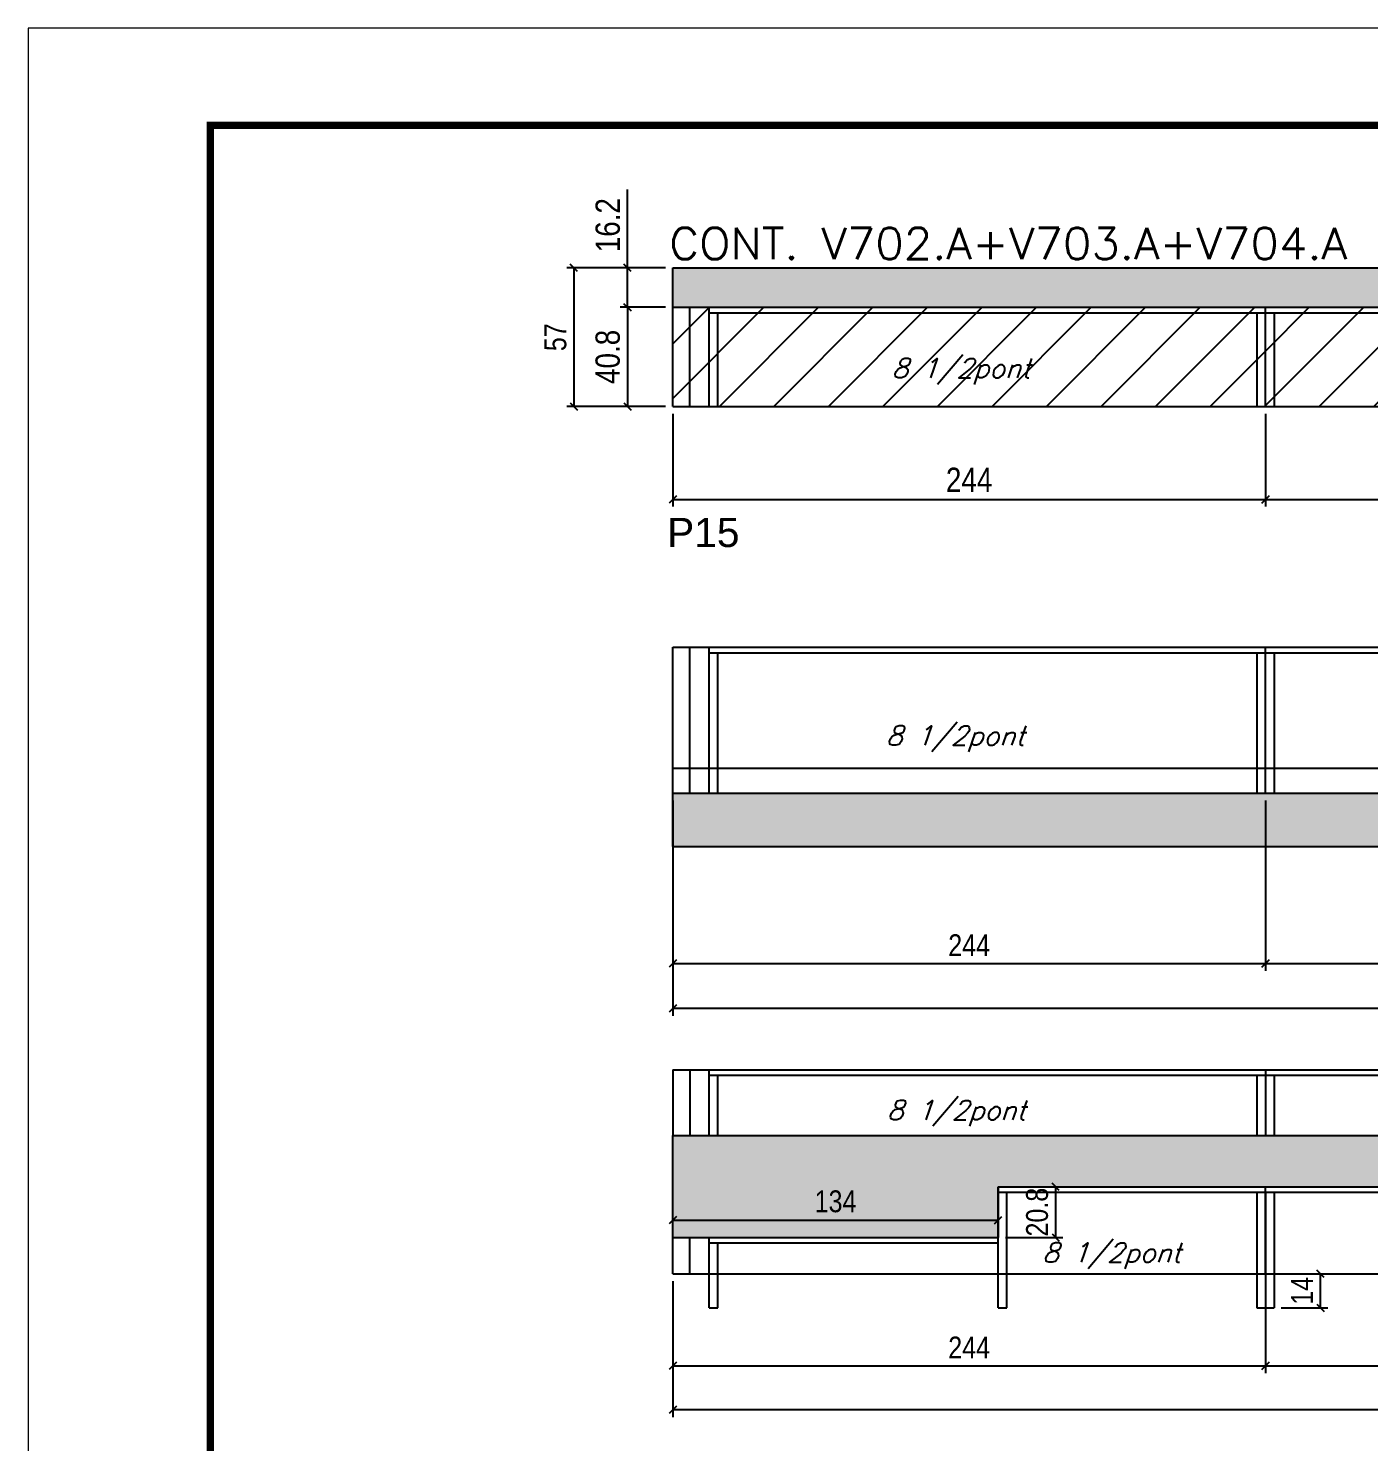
# Model space of a CAD drawing. Extents: x -20960 to -5926, y -2106 to 21915.
# Drawn here: x -12207 to -11655, y 19036 to 19618 of the extents above; entities that cross this region are included whole.
import ezdxf

# ---------------------------------------------------------------- set-up
doc = ezdxf.new("R2010")
doc.units = 0
doc.linetypes.add('DASHED', pattern=[0.75, 0.5, -0.25])
for name, color, linetype in [('5', 5, 'Continuous'), ('COTA', 241, 'Continuous'), ('Painéis', 200, 'Continuous'), ('Reaproveitamento', 251, 'Continuous'), ('SARR_2.2x7', 40, 'Continuous'), ('SARR_3.5x7', 81, 'Continuous'), ('texto', 7, 'Continuous')]:
    doc.layers.add(name, color=color, linetype=linetype)
for name, color, linetype, lineweight in [('Folhas', 255, 'Continuous', 9), ('SARRAFO DE PRESSAO', 251, 'DASHED', 9), ('Texto Seção', 7, 'Continuous', 15)]:
    doc.layers.add(name, color=color, linetype=linetype, lineweight=lineweight)
doc.styles.add('COTA TECNICA', font='techl___.ttf', dxfattribs={"height": 10})
doc.styles.add('COTA TECNICA-50', font='techl___.ttf', dxfattribs={"height": 9})
doc.styles.add('REGUA-120', font='ROMANS.shx', dxfattribs={"height": 15})
doc.styles.add('Romans', font='romans.shx')
doc.styles.get("Standard").update_dxf_attribs({"font": 'arial.ttf'})
doc.dimstyles.new('COTA PAINEL-50', dxfattribs={"dimtxt": 9, "dimasz": 3, "dimexe": 3, "dimexo": 3, "dimgap": 3, "dimtad": 1, "dimdec": 1, "dimzin": 12, "dimdsep": 46, "dimtxsty": 'COTA TECNICA-50', "dimblk1": 'OBLIQUE', "dimblk2": 'OBLIQUE', "dimsah": 1, "dimcen": 0.9, "dimclrd": 4, "dimclre": 4, "dimclrt": 240, "dimadec": 1, "dimazin": 3, "dimtfac": 1, "dimtdec": 1, "dimtmove": 0, "dimatfit": 3, "dimfxl": 1, "dimtolj": 1, "dimtzin": 12, "dimarcsym": 0})
doc.dimstyles.new('PAINEL', dxfattribs={"dimtxt": 10, "dimasz": 3, "dimexe": 3, "dimexo": 3, "dimgap": 3, "dimtad": 1, "dimdec": 1, "dimzin": 12, "dimdsep": 46, "dimtxsty": 'COTA TECNICA', "dimblk1": 'OBLIQUE', "dimblk2": 'OBLIQUE', "dimsah": 1, "dimcen": 0.9, "dimclrd": 4, "dimclre": 4, "dimclrt": 240, "dimadec": 1, "dimazin": 3, "dimtfac": 1, "dimtdec": 1, "dimtmove": 0, "dimatfit": 3, "dimfxl": 1, "dimtolj": 1, "dimtzin": 12, "dimarcsym": 0})
pattern_1 = [(45, (-4755, 1148.575), (-11.22532, 11.22532), [])]

# ---------------------------------------------------------------- blocks, each defined once
blk = doc.blocks.new('9999999999')
at = {"layer": 'Folhas'}
blk.add_lwpolyline([(98138.98, 34190.21), (99623.98, 34190.21), (99623.98, 35240.21), (98138.98, 35240.21)], close=True, dxfattribs=at)
at = {"layer": 'Folhas', "color": 30, "const_width": 3}
blk.add_lwpolyline([(98213.98, 34230.21), (99583.98, 34230.21), (99583.98, 35200.21), (98213.98, 35200.21)], close=True, dxfattribs=at)
blk = doc.blocks.new('_Oblique')
at = {"color": 0, "linetype": 'ByBlock', "lineweight": -2}
blk.add_line((-0.5, -0.5), (0.5, 0.5), dxfattribs=at)
blk = doc.blocks.new('*D294')
at = {"layer": 'COTA', "color": 4, "lineweight": -2, "ltscale": 25, "transparency": 16777216}
for p, q in [((-11941.66, 19459.56), (-11941.66, 19421.29)), ((-11697.66, 19459.56), (-11697.66, 19421.29)), ((-11941.66, 19424.29), (-11697.66, 19424.29))]:
    blk.add_line(p, q, dxfattribs=at)
at = {"layer": 'Defpoints', "color": 0, "ltscale": 25, "transparency": 16777216}
for p in [(-11941.66, 19462.56), (-11697.66, 19462.56), (-11697.66, 19424.29)]:
    blk.add_point(p, dxfattribs=at)
at = {"layer": 'COTA', "color": 4, "lineweight": -2, "ltscale": 25, "transparency": 16777216, "xscale": 3, "yscale": 3, "zscale": 3, "rotation": 180}
blk.add_blockref('_Oblique', (-11941.66, 19424.29), dxfattribs=at)
at = {"layer": 'COTA', "color": 4, "lineweight": -2, "ltscale": 25, "transparency": 16777216, "xscale": 3, "yscale": 3, "zscale": 3}
blk.add_blockref('_Oblique', (-11697.66, 19424.29), dxfattribs=at)
at = {"layer": 'COTA', "color": 240, "ltscale": 25, "transparency": 16777216, "insert": (-11819.66, 19432.36), "char_height": 10, "attachment_point": 5, "style": 'COTA TECNICA'}
blk.add_mtext('\\A1;244', dxfattribs=at)
blk = doc.blocks.new('*D295')
at = {"layer": 'COTA', "color": 4, "lineweight": -2, "ltscale": 25, "transparency": 16777216}
for p, q in [((-11697.66, 19459.56), (-11697.66, 19421.29)), ((-11537.66, 19459.56), (-11537.66, 19421.29)), ((-11697.66, 19424.29), (-11537.66, 19424.29))]:
    blk.add_line(p, q, dxfattribs=at)
at = {"layer": 'Defpoints', "color": 0, "ltscale": 25, "transparency": 16777216}
for p in [(-11697.66, 19462.56), (-11537.66, 19462.56), (-11537.66, 19424.29)]:
    blk.add_point(p, dxfattribs=at)
at = {"layer": 'COTA', "color": 4, "lineweight": -2, "ltscale": 25, "transparency": 16777216, "xscale": 3, "yscale": 3, "zscale": 3, "rotation": 180}
blk.add_blockref('_Oblique', (-11697.66, 19424.29), dxfattribs=at)
at = {"layer": 'COTA', "color": 4, "lineweight": -2, "ltscale": 25, "transparency": 16777216, "xscale": 3, "yscale": 3, "zscale": 3}
blk.add_blockref('_Oblique', (-11537.66, 19424.29), dxfattribs=at)
at = {"layer": 'COTA', "color": 240, "ltscale": 25, "transparency": 16777216, "insert": (-11617.66, 19432.39), "char_height": 10, "attachment_point": 5, "style": 'COTA TECNICA'}
blk.add_mtext('\\A1;160', dxfattribs=at)
blk = doc.blocks.new('*D303')
at = {"layer": 'COTA', "color": 4, "lineweight": -2, "ltscale": 25, "transparency": 16777216}
for p, q in [((-11944.66, 19503.36), (-11963.29, 19503.36)), ((-11960.29, 19503.36), (-11960.29, 19462.56)), ((-11944.66, 19462.56), (-11963.29, 19462.56))]:
    blk.add_line(p, q, dxfattribs=at)
at = {"layer": 'Defpoints', "color": 0, "ltscale": 25, "transparency": 16777216}
for p in [(-11941.66, 19503.36), (-11960.29, 19462.56), (-11941.66, 19462.56)]:
    blk.add_point(p, dxfattribs=at)
at = {"layer": 'COTA', "color": 4, "lineweight": -2, "ltscale": 25, "transparency": 16777216, "xscale": 3, "yscale": 3, "zscale": 3}
for p, rotation in [((-11960.29, 19503.36), 90), ((-11960.29, 19462.56), 270)]:
    blk.add_blockref('_Oblique', p, dxfattribs=dict(at, rotation=rotation))
at = {"layer": 'COTA', "color": 240, "ltscale": 25, "transparency": 16777216, "insert": (-11968.41, 19482.96), "char_height": 10, "attachment_point": 5, "rotation": 90, "style": 'COTA TECNICA'}
blk.add_mtext('\\A1;40.8', dxfattribs=at)
blk = doc.blocks.new('*D304')
at = {"layer": 'COTA', "color": 4, "lineweight": -2, "ltscale": 25, "transparency": 16777216}
for p, q in [((-11960.29, 19519.56), (-11960.29, 19551.81)), ((-11944.66, 19519.56), (-11963.29, 19519.56)), ((-11960.29, 19503.36), (-11960.29, 19519.56)), ((-11944.66, 19503.36), (-11963.29, 19503.36))]:
    blk.add_line(p, q, dxfattribs=at)
at = {"layer": 'Defpoints', "color": 0, "ltscale": 25, "transparency": 16777216}
for p in [(-11960.29, 19519.56), (-11941.66, 19519.56), (-11941.66, 19503.36)]:
    blk.add_point(p, dxfattribs=at)
at = {"layer": 'COTA', "color": 4, "lineweight": -2, "ltscale": 25, "transparency": 16777216, "xscale": 3, "yscale": 3, "zscale": 3}
for p, rotation in [((-11960.29, 19519.56), 90), ((-11960.29, 19503.36), 270)]:
    blk.add_blockref('_Oblique', p, dxfattribs=dict(at, rotation=rotation))
at = {"layer": 'COTA', "color": 240, "ltscale": 25, "transparency": 16777216, "insert": (-11968.39, 19537.18), "char_height": 10, "attachment_point": 5, "rotation": 90, "style": 'COTA TECNICA'}
blk.add_mtext('\\A1;16.2', dxfattribs=at)
blk = doc.blocks.new('*D191')
at = {"layer": 'COTA', "color": 4, "lineweight": -2, "transparency": 16777216}
for p, q in [((-11944.66, 19519.56), (-11985.35, 19519.56)), ((-11982.35, 19519.56), (-11982.35, 19462.56)), ((-11944.66, 19462.56), (-11985.35, 19462.56))]:
    blk.add_line(p, q, dxfattribs=at)
at = {"layer": 'Defpoints', "color": 0, "transparency": 16777216}
for p in [(-11941.66, 19519.56), (-11982.35, 19462.56), (-11941.66, 19462.56)]:
    blk.add_point(p, dxfattribs=at)
at = {"layer": 'COTA', "color": 4, "lineweight": -2, "transparency": 16777216, "xscale": 3, "yscale": 3, "zscale": 3}
for p, rotation in [((-11982.35, 19519.56), 90), ((-11982.35, 19462.56), 270)]:
    blk.add_blockref('_Oblique', p, dxfattribs=dict(at, rotation=rotation))
at = {"layer": 'COTA', "color": 240, "transparency": 16777216, "insert": (-11989.94, 19491.06), "char_height": 9, "attachment_point": 5, "rotation": 90, "style": 'COTA TECNICA-50'}
blk.add_mtext('\\A1;57', dxfattribs=at)
blk = doc.blocks.new('*D267')
at = {"layer": 'COTA', "color": 4, "lineweight": -2, "transparency": 16777216}
for p, q in [((-11941.66, 19300.38), (-11941.66, 19230.17)), ((-11697.66, 19300.38), (-11697.66, 19230.17)), ((-11941.66, 19233.17), (-11697.66, 19233.17))]:
    blk.add_line(p, q, dxfattribs=at)
at = {"layer": 'Defpoints', "color": 0, "transparency": 16777216}
for p in [(-11941.66, 19303.38), (-11697.66, 19303.38), (-11697.66, 19233.17)]:
    blk.add_point(p, dxfattribs=at)
at = {"layer": 'COTA', "color": 4, "lineweight": -2, "transparency": 16777216, "xscale": 3, "yscale": 3, "zscale": 3, "rotation": 180}
blk.add_blockref('_Oblique', (-11941.66, 19233.17), dxfattribs=at)
at = {"layer": 'COTA', "color": 4, "lineweight": -2, "transparency": 16777216, "xscale": 3, "yscale": 3, "zscale": 3}
blk.add_blockref('_Oblique', (-11697.66, 19233.17), dxfattribs=at)
at = {"layer": 'COTA', "color": 240, "transparency": 16777216, "insert": (-11819.66, 19240.74), "char_height": 9, "attachment_point": 5, "style": 'COTA TECNICA-50'}
blk.add_mtext('\\A1;244', dxfattribs=at)
blk = doc.blocks.new('*D268')
at = {"layer": 'COTA', "color": 4, "lineweight": -2, "transparency": 16777216}
for p, q in [((-11697.66, 19300.38), (-11697.66, 19230.17)), ((-11453.66, 19300.38), (-11453.66, 19230.17)), ((-11697.66, 19233.17), (-11453.66, 19233.17))]:
    blk.add_line(p, q, dxfattribs=at)
at = {"layer": 'Defpoints', "color": 0, "transparency": 16777216}
for p in [(-11697.66, 19303.38), (-11453.66, 19303.38), (-11453.66, 19233.17)]:
    blk.add_point(p, dxfattribs=at)
at = {"layer": 'COTA', "color": 4, "lineweight": -2, "transparency": 16777216, "xscale": 3, "yscale": 3, "zscale": 3, "rotation": 180}
blk.add_blockref('_Oblique', (-11697.66, 19233.17), dxfattribs=at)
at = {"layer": 'COTA', "color": 4, "lineweight": -2, "transparency": 16777216, "xscale": 3, "yscale": 3, "zscale": 3}
blk.add_blockref('_Oblique', (-11453.66, 19233.17), dxfattribs=at)
at = {"layer": 'COTA', "color": 240, "transparency": 16777216, "insert": (-11575.66, 19240.74), "char_height": 9, "attachment_point": 5, "style": 'COTA TECNICA-50'}
blk.add_mtext('\\A1;244', dxfattribs=at)
blk = doc.blocks.new('*D274')
at = {"layer": 'COTA', "color": 4, "lineweight": -2, "transparency": 16777216}
for p, q in [((-11941.66, 19123.45), (-11941.66, 19130.54)), ((-11807.66, 19123.45), (-11807.66, 19130.54)), ((-11941.66, 19127.54), (-11807.66, 19127.54))]:
    blk.add_line(p, q, dxfattribs=at)
at = {"layer": 'Defpoints', "color": 0, "transparency": 16777216}
for p in [(-11807.66, 19127.54), (-11941.66, 19120.45), (-11807.66, 19120.45)]:
    blk.add_point(p, dxfattribs=at)
at = {"layer": 'COTA', "color": 4, "lineweight": -2, "transparency": 16777216, "xscale": 3, "yscale": 3, "zscale": 3, "rotation": 180}
blk.add_blockref('_Oblique', (-11941.66, 19127.54), dxfattribs=at)
at = {"layer": 'COTA', "color": 4, "lineweight": -2, "transparency": 16777216, "xscale": 3, "yscale": 3, "zscale": 3}
blk.add_blockref('_Oblique', (-11807.66, 19127.54), dxfattribs=at)
at = {"layer": 'COTA', "color": 240, "transparency": 16777216, "insert": (-11874.66, 19135.24), "char_height": 9, "attachment_point": 5, "style": 'COTA TECNICA-50'}
blk.add_mtext('\\A1;134', dxfattribs=at)
blk = doc.blocks.new('*D276')
at = {"layer": 'COTA', "color": 4, "lineweight": -2, "transparency": 16777216}
for p, q in [((-11941.66, 19102.45), (-11941.66, 19064.55)), ((-11697.66, 19102.45), (-11697.66, 19064.55)), ((-11941.66, 19067.55), (-11697.66, 19067.55))]:
    blk.add_line(p, q, dxfattribs=at)
at = {"layer": 'Defpoints', "color": 0, "transparency": 16777216}
for p in [(-11941.66, 19105.45), (-11697.66, 19105.45), (-11697.66, 19067.55)]:
    blk.add_point(p, dxfattribs=at)
at = {"layer": 'COTA', "color": 4, "lineweight": -2, "transparency": 16777216, "xscale": 3, "yscale": 3, "zscale": 3, "rotation": 180}
blk.add_blockref('_Oblique', (-11941.66, 19067.55), dxfattribs=at)
at = {"layer": 'COTA', "color": 4, "lineweight": -2, "transparency": 16777216, "xscale": 3, "yscale": 3, "zscale": 3}
blk.add_blockref('_Oblique', (-11697.66, 19067.55), dxfattribs=at)
at = {"layer": 'COTA', "color": 240, "transparency": 16777216, "insert": (-11819.66, 19075.11), "char_height": 9, "attachment_point": 5, "style": 'COTA TECNICA-50'}
blk.add_mtext('\\A1;244', dxfattribs=at)
blk = doc.blocks.new('*D277')
at = {"layer": 'COTA', "color": 4, "lineweight": -2, "transparency": 16777216}
for p, q in [((-11697.66, 19102.45), (-11697.66, 19064.55)), ((-11453.66, 19102.45), (-11453.66, 19064.55)), ((-11697.66, 19067.55), (-11453.66, 19067.55))]:
    blk.add_line(p, q, dxfattribs=at)
at = {"layer": 'Defpoints', "color": 0, "transparency": 16777216}
for p in [(-11697.66, 19105.45), (-11453.66, 19105.45), (-11453.66, 19067.55)]:
    blk.add_point(p, dxfattribs=at)
at = {"layer": 'COTA', "color": 4, "lineweight": -2, "transparency": 16777216, "xscale": 3, "yscale": 3, "zscale": 3, "rotation": 180}
blk.add_blockref('_Oblique', (-11697.66, 19067.55), dxfattribs=at)
at = {"layer": 'COTA', "color": 4, "lineweight": -2, "transparency": 16777216, "xscale": 3, "yscale": 3, "zscale": 3}
blk.add_blockref('_Oblique', (-11453.66, 19067.55), dxfattribs=at)
at = {"layer": 'COTA', "color": 240, "transparency": 16777216, "insert": (-11575.66, 19075.11), "char_height": 9, "attachment_point": 5, "style": 'COTA TECNICA-50'}
blk.add_mtext('\\A1;244', dxfattribs=at)
blk = doc.blocks.new('*D279')
at = {"layer": 'COTA', "color": 4, "lineweight": -2, "transparency": 16777216}
for p, q in [((-11941.66, 19102.45), (-11941.66, 19046.41)), ((-11231.66, 19102.45), (-11231.66, 19046.41)), ((-11231.66, 19049.41), (-11941.66, 19049.41))]:
    blk.add_line(p, q, dxfattribs=at)
at = {"layer": 'Defpoints', "color": 0, "transparency": 16777216}
for p in [(-11941.66, 19105.45), (-11231.66, 19105.45), (-11941.66, 19049.41)]:
    blk.add_point(p, dxfattribs=at)
at = {"layer": 'COTA', "color": 4, "lineweight": -2, "transparency": 16777216, "xscale": 3, "yscale": 3, "zscale": 3, "rotation": 180}
blk.add_blockref('_Oblique', (-11941.66, 19049.41), dxfattribs=at)
at = {"layer": 'COTA', "color": 4, "lineweight": -2, "transparency": 16777216, "xscale": 3, "yscale": 3, "zscale": 3}
blk.add_blockref('_Oblique', (-11231.66, 19049.41), dxfattribs=at)
at = {"layer": 'COTA', "color": 240, "transparency": 16777216, "insert": (-11586.66, 19057.01), "char_height": 9, "attachment_point": 5, "style": 'COTA TECNICA-50'}
blk.add_mtext('\\A1;710', dxfattribs=at)
blk = doc.blocks.new('*D289')
at = {"layer": 'COTA', "color": 4, "lineweight": -2, "transparency": 16777216}
for p, q in [((-11804.66, 19141.25), (-11781.04, 19141.25)), ((-11784.04, 19141.25), (-11784.04, 19120.45)), ((-11804.66, 19120.45), (-11781.04, 19120.45))]:
    blk.add_line(p, q, dxfattribs=at)
at = {"layer": 'Defpoints', "color": 0, "transparency": 16777216}
for p in [(-11807.66, 19141.25), (-11807.66, 19120.45), (-11784.04, 19120.45)]:
    blk.add_point(p, dxfattribs=at)
at = {"layer": 'COTA', "color": 4, "lineweight": -2, "transparency": 16777216, "xscale": 3, "yscale": 3, "zscale": 3}
for p, rotation in [((-11784.04, 19141.25), 90), ((-11784.04, 19120.45), 270)]:
    blk.add_blockref('_Oblique', p, dxfattribs=dict(at, rotation=rotation))
at = {"layer": 'COTA', "color": 240, "transparency": 16777216, "insert": (-11791.65, 19130.85), "char_height": 9, "attachment_point": 5, "rotation": 90, "style": 'COTA TECNICA-50'}
blk.add_mtext('\\A1;20.8', dxfattribs=at)
blk = doc.blocks.new('*D290')
at = {"layer": 'COTA', "color": 4, "lineweight": -2, "transparency": 16777216}
for p, q in [((-11675.02, 19091.45), (-11675.02, 19105.45)), ((-11691.14, 19091.45), (-11672.02, 19091.45))]:
    blk.add_line(p, q, dxfattribs=at)
at = {"layer": 'Defpoints', "color": 0, "transparency": 16777216}
for p in [(-11675.02, 19105.45), (-11675.02, 19105.45), (-11694.14, 19091.45)]:
    blk.add_point(p, dxfattribs=at)
at = {"layer": 'COTA', "color": 4, "lineweight": -2, "transparency": 16777216, "xscale": 3, "yscale": 3, "zscale": 3}
for p, rotation in [((-11675.02, 19105.45), 90), ((-11675.02, 19091.45), 270)]:
    blk.add_blockref('_Oblique', p, dxfattribs=dict(at, rotation=rotation))
at = {"layer": 'COTA', "color": 240, "transparency": 16777216, "insert": (-11682.58, 19098.45), "char_height": 9, "attachment_point": 5, "rotation": 90, "style": 'COTA TECNICA-50'}
blk.add_mtext('\\A1;14', dxfattribs=at)
blk = doc.blocks.new('*D292')
at = {"layer": 'COTA', "color": 4, "lineweight": -2, "transparency": 16777216}
for p, q in [((-11941.66, 19300.38), (-11941.66, 19211.71)), ((-11231.66, 19300.38), (-11231.66, 19211.71)), ((-11231.66, 19214.71), (-11941.66, 19214.71))]:
    blk.add_line(p, q, dxfattribs=at)
at = {"layer": 'Defpoints', "color": 0, "transparency": 16777216}
for p in [(-11941.66, 19303.38), (-11231.66, 19303.38), (-11941.66, 19214.71)]:
    blk.add_point(p, dxfattribs=at)
at = {"layer": 'COTA', "color": 4, "lineweight": -2, "transparency": 16777216, "xscale": 3, "yscale": 3, "zscale": 3, "rotation": 180}
blk.add_blockref('_Oblique', (-11941.66, 19214.71), dxfattribs=at)
at = {"layer": 'COTA', "color": 4, "lineweight": -2, "transparency": 16777216, "xscale": 3, "yscale": 3, "zscale": 3}
blk.add_blockref('_Oblique', (-11231.66, 19214.71), dxfattribs=at)
at = {"layer": 'COTA', "color": 240, "transparency": 16777216, "insert": (-11586.66, 19222.3), "char_height": 9, "attachment_point": 5, "style": 'COTA TECNICA-50'}
blk.add_mtext('\\A1;710', dxfattribs=at)

msp = doc.modelspace()

# ---------------------------------------------------------------- hatches: boundary and pattern name
at = {"layer": 'COTA', "linetype": 'ByBlock'}
h = msp.add_hatch(dxfattribs=at)
h.set_pattern_fill('AR-CONC', color=256, scale=0.03)
h.set_pattern_definition([(50, (-4755, 1148.575), (5.4655401, -0.4781726), [0.5715, -6.2865]), (355, (-4755, 1148.575), (-1.0573026, 5.7317054), [0.4572, -5.0292175]), (100.451445, (-4754.5445, 1148.535), (4.4082374, 5.2535326), [0.4857003, -5.3427073]), (46.1842, (-4755, 1150.099), (8.1323712, -1.2612698), [0.85725, -9.42975]), (96.635558, (-4754.322, 1149.994), (7.122124, 7.4227837), [0.7285507, -8.0140682]), (351.18415, (-4755, 1150.099), (7.122124, 7.4227837), [0.685799, -7.543792]), (21, (-4754.238, 1149.718), (4.5484317, -3.0679559), [0.5715, -6.2865]), (326, (-4754.238, 1149.718), (1.8540609, 5.525639), [0.4572, -5.0292]), (71.451445, (-4753.859, 1149.4624), (6.4024926, 2.457683), [0.4857003, -5.3426981]), (37.5, (-4755, 1148.5751), (0.0926581, 2.53665117), [0, -4.96824, 0, -5.1054, 0, -5.04825]), (7.5, (-4755, 1148.575), (2.00458988, 3.00541724), [0, -2.91084, 0, -4.85394, 0, -1.92405]), (327.5, (-4756.6993, 1148.5751), (4.06771786, -0.17186232), [0, -1.905, 0, -5.9436, 0, -7.8867]), (317.5, (-4757.4613, 1148.575), (4.44387544, 0.7627947), [0, -2.4765, 0, -3.94716, 0, -5.6007])])
h.paths.add_polyline_path([(-11397.02, 19498.36), (-11223.04, 19498.36), (-11223.04, 19519.56), (-11941.66, 19519.56), (-11941.66, 19503.36), (-11415.66, 19503.36), (-11415.66, 19462.56), (-11397.02, 19462.56)])
h = msp.add_hatch(dxfattribs=at)
h.set_pattern_fill('AR-CONC', color=256, scale=0.03)
h.set_pattern_definition([(50, (-6189.2095, 541.665), (5.4655401, -0.4781726), [0.5715, -6.2865]), (355, (-6189.2095, 541.665), (-1.0573026, 5.7317054), [0.4572, -5.0292175]), (100.451445, (-6188.754, 541.625), (4.4082374, 5.2535326), [0.4857003, -5.3427073]), (46.1842, (-6189.2095, 543.189), (8.1323712, -1.2612698), [0.85725, -9.42975]), (96.635558, (-6188.532, 543.084), (7.122124, 7.4227837), [0.7285507, -8.0140682]), (351.18415, (-6189.2095, 543.189), (7.122124, 7.4227837), [0.685799, -7.543792]), (21, (-6188.4475, 542.808), (4.5484317, -3.0679559), [0.5715, -6.2865]), (326, (-6188.4475, 542.808), (1.8540609, 5.525639), [0.4572, -5.0292]), (71.451445, (-6188.0685, 542.5524), (6.4024926, 2.457683), [0.4857003, -5.3426981]), (37.5, (-6189.2095, 541.665), (0.0926581, 2.53665117), [0, -4.96824, 0, -5.1054, 0, -5.04825]), (7.5, (-6189.2095, 541.665), (2.00458988, 3.00541724), [0, -2.91084, 0, -4.85394, 0, -1.92405]), (327.5, (-6190.9088, 541.665), (4.06771786, -0.17186232), [0, -1.905, 0, -5.9436, 0, -7.8867]), (317.5, (-6191.6708, 541.665), (4.44387544, 0.7627947), [0, -2.4765, 0, -3.94716, 0, -5.6007])])
h.paths.add_polyline_path([(-11361.66, 19303.38), (-11941.66, 19303.38), (-11941.66, 19281.38), (-11361.66, 19281.38), (-11361.66, 19261.38), (-11231.66, 19261.38), (-11231.66, 19303.38)])
h = msp.add_hatch(dxfattribs=at)
h.set_pattern_fill('AR-CONC', color=256, scale=0.03)
h.set_pattern_definition([(50, (-6939.2095, 367.735), (5.4655401, -0.4781726), [0.5715, -6.2865]), (355, (-6939.2095, 367.735), (-1.0573026, 5.7317054), [0.4572, -5.0292175]), (100.451445, (-6938.754, 367.695), (4.4082374, 5.2535326), [0.4857003, -5.3427073]), (46.1842, (-6939.2095, 369.259), (8.1323712, -1.2612698), [0.85725, -9.42975]), (96.635558, (-6938.532, 369.154), (7.122124, 7.4227837), [0.7285507, -8.0140682]), (351.18415, (-6939.2095, 369.259), (7.122124, 7.4227837), [0.685799, -7.543792]), (21, (-6938.4475, 368.878), (4.5484317, -3.0679559), [0.5715, -6.2865]), (326, (-6938.4475, 368.878), (1.8540609, 5.525639), [0.4572, -5.0292]), (71.451445, (-6938.0685, 368.6224), (6.4024926, 2.457683), [0.4857003, -5.3426981]), (37.5, (-6939.2095, 367.735), (0.0926581, 2.53665117), [0, -4.96824, 0, -5.1054, 0, -5.04825]), (7.5, (-6939.2095, 367.735), (2.00458988, 3.00541724), [0, -2.91084, 0, -4.85394, 0, -1.92405]), (327.5, (-6940.9088, 367.735), (4.06771786, -0.17186232), [0, -1.905, 0, -5.9436, 0, -7.8867]), (317.5, (-6941.6708, 367.735), (4.44387544, 0.7627947), [0, -2.4765, 0, -3.94716, 0, -5.6007])])
h.paths.add_polyline_path([(-11941.66, 19162.45), (-11941.66, 19147.45), (-11941.66, 19120.45), (-11807.66, 19120.45), (-11807.66, 19141.25), (-11365.66, 19141.25), (-11365.66, 19120.45), (-11231.66, 19120.45), (-11231.66, 19147.45), (-11231.66, 19162.45)])
at = {"layer": 'Reaproveitamento'}
h = msp.add_hatch(dxfattribs=at)
h.set_pattern_fill('ANSI31', color=256, scale=5)
h.set_pattern_definition(pattern_1)
h.paths.add_polyline_path([(-11697.66, 19462.56), (-11697.66, 19503.36), (-11941.66, 19503.36), (-11941.66, 19462.56)])
h = msp.add_hatch(dxfattribs=at)
h.set_pattern_fill('ANSI31', color=256, scale=5)
h.set_pattern_definition(pattern_1)
h.paths.add_polyline_path([(-11613.16, 19462.56), (-11537.66, 19462.56), (-11537.66, 19503.36), (-11697.66, 19503.36), (-11697.66, 19462.56)])

# ---------------------------------------------------------------- linework, layer by layer
at = {"layer": 'COTA', "linetype": 'ByBlock'}
for p, q in [((-11941.66, 19503.36), (-11941.66, 19519.56)), ((-11941.66, 19519.56), (-11223.04, 19519.56)), ((-11941.66, 19462.56), (-11415.66, 19462.56)), ((-11941.66, 19281.38), (-11941.66, 19303.38)), ((-11941.66, 19281.38), (-11361.66, 19281.38)), ((-11941.66, 19120.45), (-11941.66, 19162.45))]:
    msp.add_line(p, q, dxfattribs=at)
at = {"layer": 'Painéis'}
for p, q in [((-11941.66, 19503.36), (-11415.66, 19503.36)), ((-11941.66, 19462.56), (-11613.16, 19462.56)), ((-11941.66, 19363.38), (-11231.66, 19363.38)), ((-11941.66, 19303.38), (-11941.66, 19363.38)), ((-11697.66, 19303.38), (-11697.66, 19363.38)), ((-11941.66, 19313.58), (-11231.66, 19313.58)), ((-11941.66, 19303.38), (-11231.66, 19303.38)), ((-11941.66, 19189.45), (-11231.66, 19189.45)), ((-11941.66, 19189.45), (-11941.66, 19162.45)), ((-11697.66, 19189.45), (-11697.66, 19162.45)), ((-11941.66, 19162.45), (-11231.66, 19162.45)), ((-11807.66, 19141.25), (-11365.66, 19141.25)), ((-11807.66, 19141.25), (-11807.66, 19120.45)), ((-11697.66, 19105.45), (-11697.66, 19141.25)), ((-11941.66, 19120.45), (-11807.66, 19120.45)), ((-11941.66, 19105.45), (-11941.66, 19120.45)), ((-11941.66, 19105.45), (-11231.66, 19105.45))]:
    msp.add_line(p, q, dxfattribs=at)
at = {"layer": 'Painéis', "ltscale": 25}
for p, q in [((-11941.66, 19462.56), (-11941.66, 19503.36)), ((-11697.66, 19462.56), (-11697.66, 19503.36))]:
    msp.add_line(p, q, dxfattribs=at)
at = {"layer": 'SARR_2.2x7', "linetype": 'Continuous'}
for p, q in [((-11934.66, 19462.56), (-11934.66, 19503.36)), ((-11926.66, 19501.16), (-11697.66, 19501.16)), ((-11697.66, 19501.16), (-11537.66, 19501.16)), ((-11934.66, 19303.38), (-11934.66, 19363.38)), ((-11926.66, 19361.18), (-11697.66, 19361.18)), ((-11697.66, 19361.18), (-11453.66, 19361.18)), ((-11934.66, 19189.45), (-11934.66, 19162.45)), ((-11926.66, 19187.25), (-11697.66, 19187.25)), ((-11697.66, 19187.25), (-11453.66, 19187.25)), ((-11807.66, 19139.05), (-11697.66, 19139.05)), ((-11697.66, 19139.05), (-11453.66, 19139.05)), ((-11934.66, 19105.45), (-11934.66, 19120.45)), ((-11926.66, 19118.25), (-11807.66, 19118.25))]:
    msp.add_line(p, q, dxfattribs=at)
at = {"layer": 'SARR_3.5x7'}
for p, q in [((-11926.66, 19462.56), (-11926.66, 19503.36)), ((-11923.16, 19462.56), (-11923.16, 19501.16)), ((-11701.16, 19501.16), (-11701.16, 19462.56)), ((-11694.14, 19501.16), (-11694.14, 19462.56)), ((-11926.66, 19303.38), (-11926.66, 19363.38)), ((-11923.16, 19303.38), (-11923.16, 19361.18)), ((-11701.19, 19361.18), (-11701.19, 19303.38)), ((-11694.14, 19361.18), (-11694.14, 19303.38)), ((-11926.66, 19162.45), (-11926.66, 19189.45)), ((-11923.16, 19162.45), (-11923.16, 19187.25)), ((-11701.19, 19187.25), (-11701.19, 19162.45)), ((-11694.14, 19187.25), (-11694.14, 19162.45)), ((-11807.66, 19091.45), (-11807.66, 19141.25)), ((-11804.16, 19091.45), (-11804.16, 19139.05)), ((-11701.19, 19139.05), (-11701.19, 19091.45)), ((-11697.66, 19139.05), (-11697.66, 19091.45)), ((-11694.14, 19139.05), (-11694.14, 19091.45)), ((-11926.66, 19091.45), (-11926.66, 19120.45)), ((-11923.16, 19091.45), (-11923.16, 19118.25)), ((-11926.66, 19091.45), (-11923.16, 19091.45)), ((-11807.66, 19091.45), (-11804.16, 19091.45)), ((-11701.19, 19091.45), (-11694.14, 19091.45))]:
    msp.add_line(p, q, dxfattribs=at)

# ---------------------------------------------------------------- block references
at = {"layer": 'SARRAFO DE PRESSAO', "color": 6, "linetype": 'ByBlock'}
msp.add_blockref('9999999999', (-110345.98, -15621.96), dxfattribs=at)

# ---------------------------------------------------------------- texts
at = {"layer": '5', "linetype": 'Continuous'}
msp.add_text('P15', height=12, rotation=0.00004, dxfattribs=at).set_placement((-11944.02, 19404.67))
at = {"layer": 'texto', "color": 2, "char_height": 8, "attachment_point": 5, "style": 'Romans'}
for insert in [(-11822.99, 19476.97), (-11825.34, 19325.71), (-11824.94, 19171.53), (-11761.01, 19112.85)]:
    msp.add_mtext('{\\Q19;\\C256;8 1/2pont}', dxfattribs=dict(at, insert=insert))
at = {"layer": 'Texto Seção', "style": 'REGUA-120', "width": 1.05}
msp.add_text('CONT. V702.A+V703.A+V704.A', height=13, dxfattribs=at).set_placement((-11943.08, 19523.14))

# ---------------------------------------------------------------- dimensions: what is measured, and where the dimension line sits
at = {"layer": 'COTA', "ltscale": 25}
dim = msp.add_linear_dim(base=(-11960.29, 19519.56), p1=(-11941.66, 19503.36), p2=(-11941.66, 19519.56), angle=90, dimstyle='PAINEL', dxfattribs=at)
dim.commit()
dim.dimension.update_dxf_attribs({"geometry": '*D304', "text_midpoint": (-11960.29, 19537.18), "dimtype": 160})
at = {"layer": 'COTA'}
dim = msp.add_linear_dim(base=(-11982.35, 19462.56), p1=(-11941.66, 19519.56), p2=(-11941.66, 19462.56), angle=90, dimstyle='COTA PAINEL-50', dxfattribs=at)
dim.commit()
dim.dimension.update_dxf_attribs({"geometry": '*D191', "text_midpoint": (-11989.94, 19491.06)})
at = {"layer": 'COTA', "ltscale": 25}
dim = msp.add_linear_dim(base=(-11960.29, 19462.56), p1=(-11941.66, 19503.36), p2=(-11941.66, 19462.56), angle=90, dimstyle='PAINEL', dxfattribs=at)
dim.commit()
dim.dimension.update_dxf_attribs({"geometry": '*D303', "text_midpoint": (-11968.41, 19482.96)})
dim = msp.add_linear_dim(base=(-11697.66, 19424.29), p1=(-11941.66, 19462.56), p2=(-11697.66, 19462.56), dimstyle='PAINEL', dxfattribs=at)
dim.commit()
dim.dimension.update_dxf_attribs({"geometry": '*D294', "text_midpoint": (-11819.66, 19424.29), "dimtype": 160})
dim = msp.add_linear_dim(base=(-11537.66, 19424.29), p1=(-11697.66, 19462.56), p2=(-11537.66, 19462.56), dimstyle='PAINEL', dxfattribs=at)
dim.commit()
dim.dimension.update_dxf_attribs({"geometry": '*D295', "text_midpoint": (-11617.66, 19432.39)})
at = {"layer": 'COTA'}
for base, p1, p2, picture, middle in [((-11697.66, 19233.17), (-11941.66, 19303.38), (-11697.66, 19303.38), '*D267', (-11819.66, 19240.74)), ((-11941.66, 19214.71), (-11231.66, 19303.38), (-11941.66, 19303.38), '*D292', (-11586.66, 19222.3)), ((-11807.66, 19127.54), (-11941.66, 19120.45), (-11807.66, 19120.45), '*D274', (-11874.66, 19135.24)), ((-11697.66, 19067.55), (-11941.66, 19105.45), (-11697.66, 19105.45), '*D276', (-11819.66, 19075.11)), ((-11941.66, 19049.41), (-11231.66, 19105.45), (-11941.66, 19105.45), '*D279', (-11586.66, 19057.01))]:
    dim = msp.add_linear_dim(base=base, p1=p1, p2=p2, dimstyle='COTA PAINEL-50', dxfattribs=at)
    dim.commit()
    dim.dimension.update_dxf_attribs({"geometry": picture, "text_midpoint": middle})
for base, p1, p2, picture, middle in [((-11453.66, 19233.17), (-11697.66, 19303.38), (-11453.66, 19303.38), '*D268', (-11575.66, 19240.74)), ((-11453.66, 19067.55), (-11697.66, 19105.45), (-11453.66, 19105.45), '*D277', (-11575.66, 19075.11))]:
    dim = msp.add_linear_dim(base=base, p1=p1, p2=p2, dimstyle='COTA PAINEL-50', override={"dimtmove": 1}, dxfattribs=at)
    dim.commit()
    dim.dimension.update_dxf_attribs({"geometry": picture, "text_midpoint": middle})
for base, p1, p2, picture, middle in [((-11784.04, 19120.45), (-11807.66, 19141.25), (-11807.66, 19120.45), '*D289', (-11784.04, 19130.85)), ((-11675.02, 19105.45), (-11694.14, 19091.45), (-11675.02, 19105.45), '*D290', (-11675.02, 19098.45))]:
    dim = msp.add_linear_dim(base=base, p1=p1, p2=p2, angle=90, dimstyle='COTA PAINEL-50', dxfattribs=at)
    dim.commit()
    dim.dimension.update_dxf_attribs({"geometry": picture, "text_midpoint": middle, "dimtype": 160})

doc.saveas('drawing.dxf')
